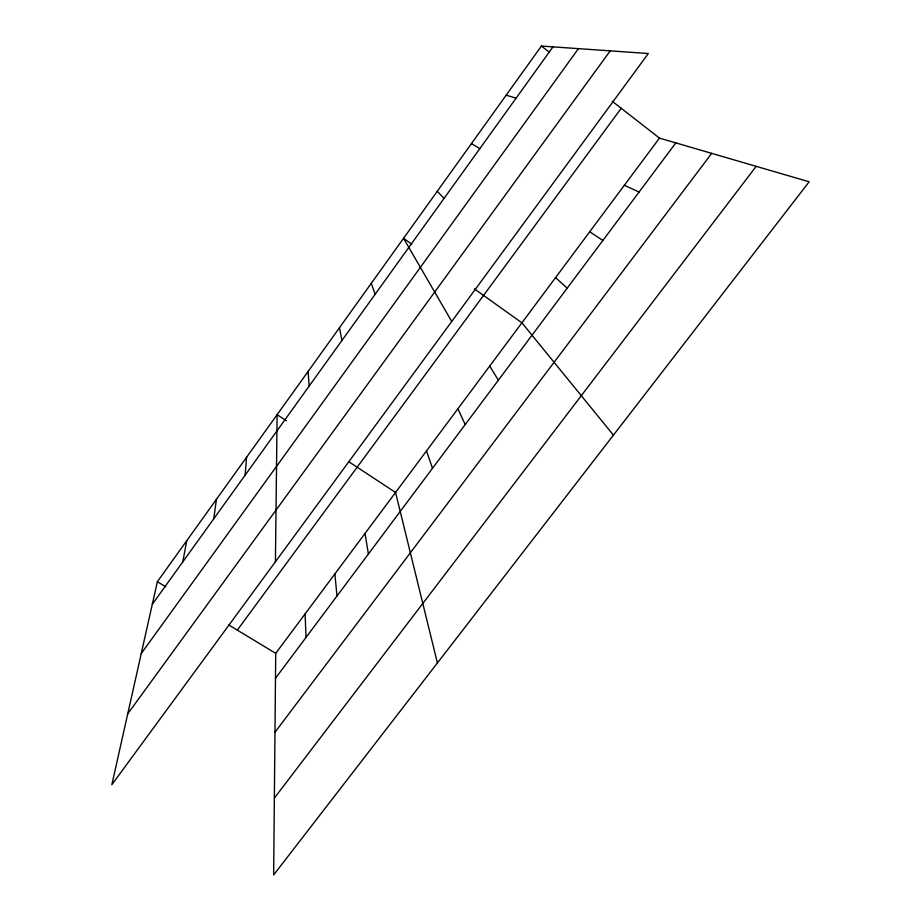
<?xml version="1.0" encoding="UTF-8"?>
<svg xmlns="http://www.w3.org/2000/svg" width="921" height="921" viewBox="0 0 921 921"><rect width="100%" height="100%" fill="white"/><g stroke="black" fill="none" stroke-linecap="round" stroke-linejoin="round"><path stroke-width="1.38" d="M659.471 138.115L275.713 653.357L273.641 874.95L809.156 181.794L659.471 138.115L612.292 101.333M275.425 561.741L277.117 414.669L286.477 420.816M245.124 475.19L246.575 457.265M213.741 518.834L216.447 499.297M182.807 561.879L186.71 540.777M157.364 581.704L111.844 784.704L648.315 53.533L541.398 46.05L157.364 581.704L165.792 586.804M152.287 604.337L552.98 46.856M141.258 653.542L578.446 48.64M127.72 713.867L610.22 50.862M237.319 630.102L621.215 108.287M275.483 678.259L675.841 142.893M274.976 732.23L711.714 153.358M274.366 798.081L756.199 166.344M506.182 95.174L516.117 98.156M624.346 185.282L639.082 192.052M228.776 624.945L275.713 653.357M471.471 143.584L479.806 148.661M348.863 461.778L395.558 492.447L437.406 662.982M589.716 231.77L602.875 240.473M411.733 244.169L403.548 238.32L451.727 321.452M474.35 288.86L521.908 322.81L613.432 435.126M541.398 46.05L549.33 52.232M555.582 277.612L567.186 288.192M437.268 191.292L444.049 198.418M489.684 366.074L498.376 380.2M457.887 408.763L465.209 424.569M371.29 283.323L375.135 294.294M426.515 450.887L432.49 468.317M339.469 327.703L341.933 340.482M365.015 533.466L368.4 554.016M334.864 573.956L337.005 595.991M308.086 371.485L309.203 386.026M305.093 613.916L306.037 637.401"/></g></svg>
